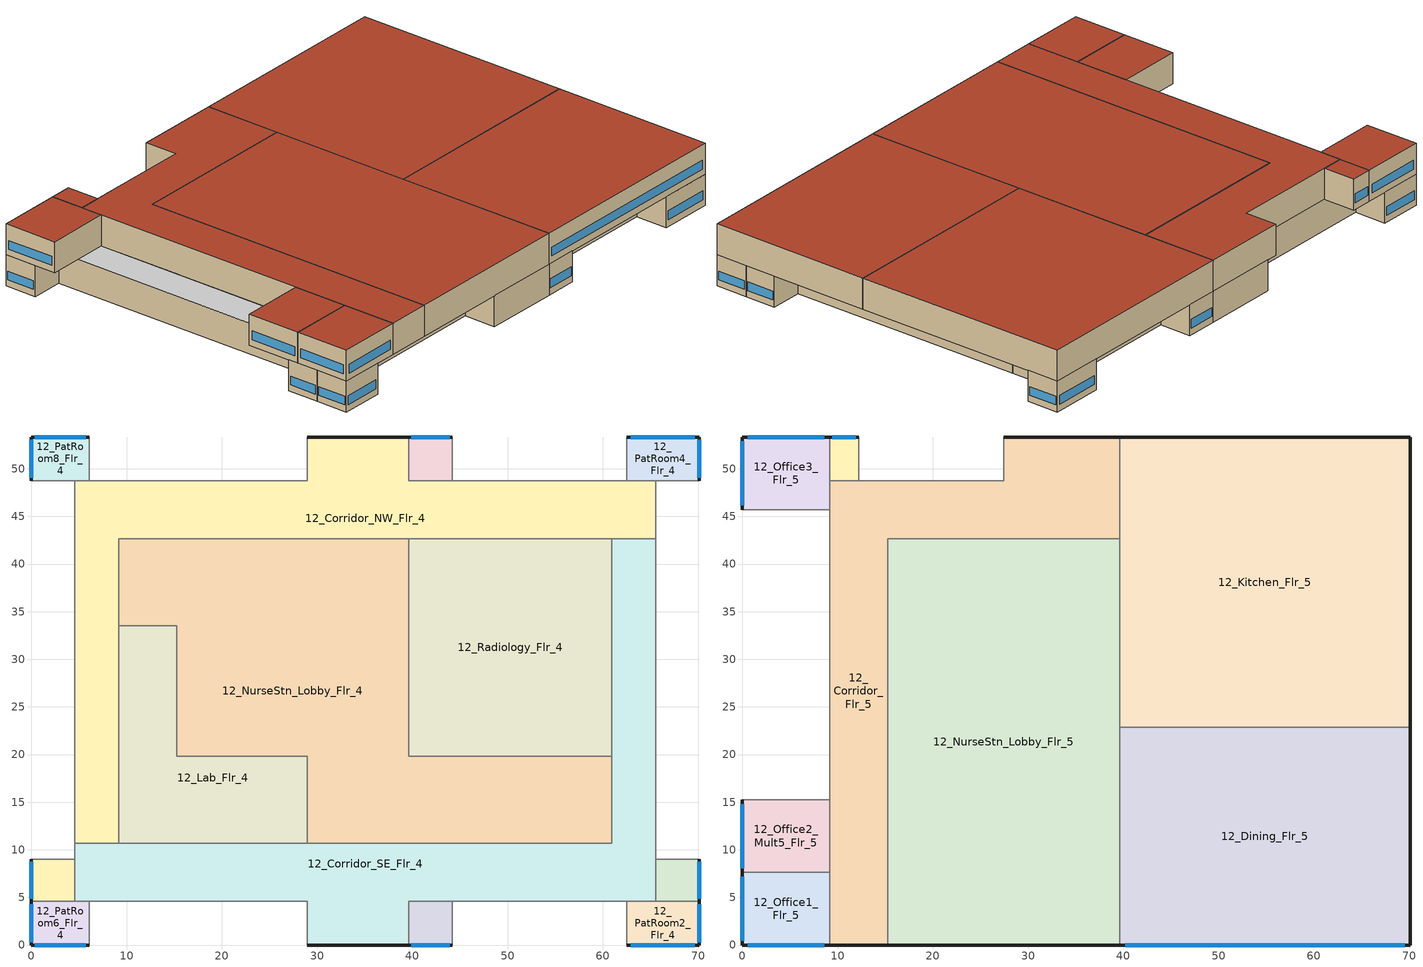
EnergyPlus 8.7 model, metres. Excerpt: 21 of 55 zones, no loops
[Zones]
12_Corridor_NW_Flr_4
 floor adiabatic (INT-FLOOR-TOPSIDE): 4.57,10.67 4.57,48.77 28.96,48.77 28.96,53.34 39.62,53.34 39.62,48.77 65.53,48.77 65.53,42.67 9.14,42.67 9.14,10.67 z12.8
 wall outside (HPWall): 39.62,53.34 28.96,53.34 z12.8:17.07
 wall to 12_NurseStn_Lobby_Flr_4 (AIR-WALL): 9.14,33.58 9.14,42.67 39.62,42.67 z12.8:17.07
 wall adiabatic (int-walls): 28.96,53.34 28.96,48.77 4.57,48.77 4.57,10.67 / 65.53,42.67 65.53,48.77 39.62,48.77 39.62,53.34 z12.8:17.07
 wall to 12_Radiology_Flr_4 (int-walls): 39.62,42.67 60.96,42.67 z12.8:17.07
 wall to 12_Lab_Flr_4 (int-walls): 9.14,10.67 9.14,33.58 z12.8:17.07
 wall to 12_Corridor_SE_Flr_4 (AIR-WALL): 60.96,42.67 65.53,42.67 / 4.57,10.67 9.14,10.67 z12.8:17.07
 ceiling adiabatic (INT-FLOOR-UNDERSIDE): 4.57,10.67 9.14,10.67 9.14,42.67 65.53,42.67 65.53,48.77 39.62,48.77 39.62,53.34 28.96,53.34 28.96,48.77 4.57,48.77 z17.07
12_Corridor_SE_Flr_4
 floor adiabatic (INT-FLOOR-TOPSIDE): 4.57,4.57 4.57,10.67 60.96,10.67 60.96,42.67 65.53,42.67 65.53,4.57 39.62,4.57 39.62,0 28.96,0 28.96,4.57 z12.8
 wall outside (HPWall): 28.96,0 39.62,0 z12.8:17.07
 wall adiabatic (int-walls): 39.62,0 39.62,4.57 65.53,4.57 65.53,42.67 / 4.57,10.67 4.57,4.57 28.96,4.57 28.96,0 z12.8:17.07
 wall to 12_NurseStn_Lobby_Flr_4 (AIR-WALL): 60.96,19.81 60.96,10.67 28.96,10.67 z12.8:17.07
 wall to 12_Radiology_Flr_4 (int-walls): 60.96,42.67 60.96,19.81 z12.8:17.07
 wall to 12_Lab_Flr_4 (int-walls): 28.96,10.67 9.14,10.67 z12.8:17.07
 ceiling adiabatic (INT-FLOOR-UNDERSIDE): 4.57,4.57 28.96,4.57 28.96,0 39.62,0 39.62,4.57 65.53,4.57 65.53,42.67 60.96,42.67 60.96,10.67 4.57,10.67 z17.07
12_Lab_Flr_4
 floor adiabatic (INT-FLOOR-TOPSIDE): 9.14,33.53 15.24,33.53 15.24,19.81 28.96,19.81 28.96,10.67 9.14,10.67 z12.8
 wall to 12_NurseStn_Lobby_Flr_4 (int-walls): 28.96,10.67 28.96,19.81 15.24,19.81 15.24,33.53 9.14,33.53 z12.8:17.07
 ceiling adiabatic (INT-FLOOR-UNDERSIDE): 9.14,33.53 9.14,10.67 28.96,10.67 28.96,19.81 15.24,19.81 15.24,33.53 z17.07
12_NurseStn_Lobby_Flr_4
 floor adiabatic (INT-FLOOR-TOPSIDE): 9.14,42.67 39.62,42.67 39.62,19.81 60.96,19.81 60.96,10.67 28.96,10.67 28.96,19.81 15.24,19.81 15.24,33.53 9.14,33.53 z12.8
 wall to 12_Radiology_Flr_4 (int-walls): 60.96,19.81 39.62,19.81 39.62,42.67 z12.8:17.07
 ceiling adiabatic (INT-FLOOR-UNDERSIDE): 9.14,42.67 9.14,33.53 15.24,33.53 15.24,19.81 28.96,19.81 28.96,10.67 60.96,10.67 60.96,19.81 39.62,19.81 39.62,42.67 z17.07
12_PatRoom1_Mult10_Flr_4
 floor adiabatic (INT-FLOOR-TOPSIDE): 44.2,4.57 44.2,0 39.62,0 39.62,4.57 z12.8
 wall outside (HPWall): 39.62,0 44.2,0 z12.8:17.07
 wall adiabatic (int-walls): 44.2,0 44.2,4.57 39.62,4.57 39.62,0 z12.8:17.07
 window (Dbl Elec Abs Bleached 6mm/13mm Air): 39.9,0 43.92,0 z13.72:14.94
 ceiling adiabatic (INT-FLOOR-UNDERSIDE): 39.62,4.57 39.62,0 44.2,0 44.2,4.57 z17.07
12_PatRoom2_Flr_4
 floor adiabatic (INT-FLOOR-TOPSIDE): 70.1,4.57 70.1,0 62.48,0 62.48,4.57 z12.8
 wall outside (HPWall): 62.48,0 70.1,0 70.1,4.57 z12.8:17.07
 wall adiabatic (int-walls): 70.1,4.57 62.48,4.57 62.48,0 z12.8:17.07
 window (Dbl Elec Abs Bleached 6mm/13mm Air): 70.1,0.27 70.1,4.3 / 62.94,0 69.65,0 z13.72:14.94
 ceiling adiabatic (INT-FLOOR-UNDERSIDE): 62.48,4.57 62.48,0 70.1,0 70.1,4.57 z17.07
12_PatRoom3_Mult10_Flr_4
 floor adiabatic (INT-FLOOR-TOPSIDE): 70.1,8.99 70.1,4.57 65.53,4.57 65.53,8.99 z12.8
 wall outside (HPWall): 70.1,4.57 70.1,8.99 z12.8:17.07
 wall adiabatic (int-walls): 70.1,8.99 65.53,8.99 65.53,4.57 70.1,4.57 z12.8:17.07
 window (Dbl Elec Abs Bleached 6mm/13mm Air): 70.1,4.84 70.1,8.73 z13.72:14.94
 ceiling adiabatic (INT-FLOOR-UNDERSIDE): 65.53,8.99 65.53,4.57 70.1,4.57 70.1,8.99 z17.07
12_PatRoom4_Flr_4
 floor adiabatic (INT-FLOOR-TOPSIDE): 70.1,53.34 70.1,48.77 62.48,48.77 62.48,53.34 z12.8
 wall outside (HPWall): 70.1,48.77 70.1,53.34 62.48,53.34 z12.8:17.07
 wall adiabatic (int-walls): 62.48,53.34 62.48,48.77 70.1,48.77 z12.8:17.07
 window (Dbl Elec Abs Bleached 6mm/13mm Air): 70.1,49.04 70.1,53.07 / 69.65,53.34 62.94,53.34 z13.72:14.94
 ceiling adiabatic (INT-FLOOR-UNDERSIDE): 62.48,53.34 62.48,48.77 70.1,48.77 70.1,53.34 z17.07
12_PatRoom5_Mult10_Flr_4
 floor adiabatic (INT-FLOOR-TOPSIDE): 44.2,53.34 44.2,48.77 39.62,48.77 39.62,53.34 z12.8
 wall outside (HPWall): 44.2,53.34 39.62,53.34 z12.8:17.07
 wall adiabatic (int-walls): 39.62,53.34 39.62,48.77 44.2,48.77 44.2,53.34 z12.8:17.07
 window (Dbl Elec Abs Bleached 6mm/13mm Air): 43.92,53.34 39.9,53.34 z13.72:14.94
 ceiling adiabatic (INT-FLOOR-UNDERSIDE): 39.62,53.34 39.62,48.77 44.2,48.77 44.2,53.34 z17.07
12_PatRoom6_Flr_4
 floor adiabatic (INT-FLOOR-TOPSIDE): 6.1,4.57 6.1,0 0,0 0,4.57 z12.8
 wall outside (HPWall): 0,4.57 0,0 6.1,0 z12.8:17.07
 wall adiabatic (int-walls): 6.1,0 6.1,4.57 0,4.57 z12.8:17.07
 window (Dbl Elec Abs Bleached 6mm/13mm Air): 0.37,0 5.73,0 / 0,4.3 0,0.27 z13.72:14.94
 ceiling adiabatic (INT-FLOOR-UNDERSIDE): 0,4.57 0,0 6.1,0 6.1,4.57 z17.07
12_PatRoom7_Mult10_Flr_4
 floor adiabatic (INT-FLOOR-TOPSIDE): 4.57,8.99 4.57,4.57 0,4.57 0,8.99 z12.8
 wall outside (HPWall): 0,8.99 0,4.57 z12.8:17.07
 wall adiabatic (int-walls): 0,4.57 4.57,4.57 4.57,8.99 0,8.99 z12.8:17.07
 window (Dbl Elec Abs Bleached 6mm/13mm Air): 0,8.73 0,4.84 z13.72:14.94
 ceiling adiabatic (INT-FLOOR-UNDERSIDE): 0,8.99 0,4.57 4.57,4.57 4.57,8.99 z17.07
12_PatRoom8_Flr_4
 floor adiabatic (INT-FLOOR-TOPSIDE): 6.1,53.34 6.1,48.77 0,48.77 0,53.34 z12.8
 wall outside (HPWall): 6.1,53.34 0,53.34 0,48.77 z12.8:17.07
 wall adiabatic (int-walls): 0,48.77 6.1,48.77 6.1,53.34 z12.8:17.07
 window (Dbl Elec Abs Bleached 6mm/13mm Air): 5.73,53.34 0.37,53.34 / 0,53.07 0,49.04 z13.72:14.94
 ceiling adiabatic (INT-FLOOR-UNDERSIDE): 0,53.34 0,48.77 6.1,48.77 6.1,53.34 z17.07
12_Radiology_Flr_4
 floor adiabatic (INT-FLOOR-TOPSIDE): 60.96,42.67 60.96,19.81 39.62,19.81 39.62,42.67 z12.8
 ceiling adiabatic (INT-FLOOR-UNDERSIDE): 39.62,42.67 39.62,19.81 60.96,19.81 60.96,42.67 z17.07
12_Corridor_Flr_5
 floor adiabatic (INT-FLOOR-TOPSIDE): 9.14,0 9.14,48.77 27.43,48.77 27.43,53.34 39.62,53.34 39.62,42.67 15.24,42.67 15.24,0 z17.07
 wall outside (HPWall): 39.62,53.34 27.43,53.34 / 9.14,0 15.24,0 z17.07:21.34
 wall to 12_NurseStn_Lobby_Flr_5 (int-walls): 15.24,0 15.24,42.67 z17.07:21.34
 wall to 12_NurseStn_Lobby_Flr_5 (AIR-WALL): 15.24,42.67 39.62,42.67 z17.07:21.34
 wall adiabatic (int-walls): 27.43,53.34 27.43,48.77 9.14,48.77 9.14,0 z17.07:21.34
 wall to 12_Kitchen_Flr_5 (int-walls): 39.62,42.67 39.62,53.34 z17.07:21.34
 roof outside (HPRoof): 9.14,0 15.24,0 15.24,42.67 39.62,42.67 39.62,53.34 27.43,53.34 27.43,48.77 9.14,48.77 z21.34
12_Dining_Flr_5
 floor adiabatic (INT-FLOOR-TOPSIDE): 39.62,0 39.62,22.86 70.1,22.86 70.1,0 z17.07
 wall outside (HPWall): 39.62,0 70.1,0 70.1,22.86 z17.07:21.34
 wall to 12_Kitchen_Flr_5 (int-walls): 70.1,22.86 39.62,22.86 z17.07:21.34
 wall to 12_NurseStn_Lobby_Flr_5 (int-walls): 39.62,22.86 39.62,0 z17.07:21.34
 window (Dbl Elec Abs Bleached 6mm/13mm Air): 40.2,0 69.53,0 z17.98:19.2
 roof outside (HPRoof): 39.62,0 70.1,0 70.1,22.86 39.62,22.86 z21.34
12_Kitchen_Flr_5
 floor adiabatic (INT-FLOOR-TOPSIDE): 70.1,53.34 70.1,22.86 39.62,22.86 39.62,53.34 z17.07
 wall outside (HPWall): 70.1,22.86 70.1,53.34 39.62,53.34 z17.07:21.34
 wall to 12_NurseStn_Lobby_Flr_5 (int-walls): 39.62,42.67 39.62,22.86 z17.07:21.34
 roof outside (HPRoof): 39.62,53.34 39.62,22.86 70.1,22.86 70.1,53.34 z21.34
12_NurseStn_Lobby_Flr_5
 floor adiabatic (INT-FLOOR-TOPSIDE): 15.24,0 15.24,42.67 39.62,42.67 39.62,0 z17.07
 wall outside (HPWall): 15.24,0 39.62,0 z17.07:21.34
 roof outside (HPRoof): 15.24,0 39.62,0 39.62,42.67 15.24,42.67 z21.34
12_Office1_Flr_5
 floor adiabatic (INT-FLOOR-TOPSIDE): 9.14,7.62 9.14,0 0,0 0,7.62 z17.07
 wall outside (HPWall): 0,7.62 0,0 9.14,0 z17.07:21.34
 wall adiabatic (int-walls): 9.14,0 9.14,7.62 0,7.62 z17.07:21.34
 window (Dbl Elec Abs Bleached 6mm/13mm Air): 0.55,0 8.6,0 / 0,7.16 0,0.46 z17.98:19.2
 roof outside (HPRoof): 0,7.62 0,0 9.14,0 9.14,7.62 z21.34
12_Office2_Mult5_Flr_5
 floor adiabatic (INT-FLOOR-TOPSIDE): 9.14,15.24 9.14,7.62 0,7.62 0,15.24 z17.07
 wall outside (HPWall): 0,15.24 0,7.62 z17.07:21.34
 wall adiabatic (int-walls): 0,7.62 9.14,7.62 9.14,15.24 0,15.24 z17.07:21.34
 window (Dbl Elec Abs Bleached 6mm/13mm Air): 0,14.78 0,8.08 z17.98:19.2
 roof outside (HPRoof): 0,15.24 0,7.62 9.14,7.62 9.14,15.24 z21.34
12_Office3_Flr_5
 floor adiabatic (INT-FLOOR-TOPSIDE): 9.14,53.34 9.14,45.72 0,45.72 0,53.34 z17.07
 wall outside (HPWall): 9.14,53.34 0,53.34 0,45.72 z17.07:21.34
 wall adiabatic (int-walls): 0,45.72 9.14,45.72 9.14,53.34 z17.07:21.34
 window (Dbl Elec Abs Bleached 6mm/13mm Air): 8.6,53.34 0.55,53.34 / 0,52.88 0,46.18 z17.98:19.2
 roof outside (HPRoof): 0,53.34 0,45.72 9.14,45.72 9.14,53.34 z21.34
12_Office4_Mult6_Flr_5
 floor adiabatic (INT-FLOOR-TOPSIDE): 12.19,53.34 12.19,48.77 9.14,48.77 9.14,53.34 z17.07
 wall outside (HPWall): 12.19,53.34 9.14,53.34 z17.07:21.34
 wall adiabatic (int-walls): 9.14,53.34 9.14,48.77 12.19,48.77 12.19,53.34 z17.07:21.34
 window (Dbl Elec Abs Bleached 6mm/13mm Air): 11.88,53.34 9.45,53.34 z17.98:19.2
 roof outside (HPRoof): 9.14,53.34 9.14,48.77 12.19,48.77 12.19,53.34 z21.34
[SizingPeriod:WeatherFileDays] Day of Week for Start Day=Monday; Use Weather File Daylight Saving Period=Yes; Use Weather File Rain and Snow Indicators=Yes
Name | Begin Month | Begin Day of Month | End Month | End Day of Month
HDD | 11 | 20 | 11 | 20
CDD | 7 | 21 | 7 | 21
HDD3 | 12 | 20 | 12 | 20
CDD2 | 5 | 23 | 5 | 23
CDD3 | 5 | 30 | 5 | 30
[Site:GroundTemperature:BuildingSurface]
4.4, 3.3, 2.3, 1.8, 2, 4, 6.8, 9.3, 10.1, 9.6, 7.8, 6
[Building]
Ref Bldg Hospital New2004_v1.3_5.0: North Axis {deg}=0; Terrain=City; Loads Convergence Tolerance Value=0.05; Temperature Convergence Tolerance Value {deltaC}=0.2; Solar Distribution=FullInteriorAndExterior; Maximum Number of Warmup Days=25; Minimum Number of Warmup Days=6
[Site:Location]
USA IL-CHICAGO-OHARE: Latitude {deg}=41.77; Longitude {deg}=-87.75; Time Zone {hr}=-6; Elevation {m}=190
[Site:WaterMainsTemperature]
Calculation Method=CORRELATION; Annual Average Outdoor Air Temperature {C}=9.69; Maximum Difference In Monthly Average Outdoor Air Temperatures {deltaC}=28.1
[Material] Thermal Absorptance=0.9
Name | Roughness | Thickness {m} | Conductivity {W/m-K} | Density {kg/m3} | Specific Heat {J/kg-K} | Solar Absorptance | Visible Absorptance
Wall Insulation HP | MediumRough | 0.32972 | 0.049 | 265 | 836.8 | 0.7 | 0.7
Roof Insulation HP | MediumRough | 0.68799 | 0.049 | 265 | 836.8 | 0.7 | 0.7
Std Wood 6inch | MediumSmooth | 0.15 | 0.12 | 540 | 1210 | 0.7 | 0.7
1/2IN Gypsum | Smooth | 0.0127 | 0.16 | 784.9 | 830 | 0.92 | 0.92
1IN Stucco | Smooth | 0.0253 | 0.6918 | 1858 | 837 | 0.92 | 0.92
8IN CONCRETE HW | Rough | 0.2032 | 1.311 | 2240 | 836.8 | 0.7 | 0.7
Roof Membrane | VeryRough | 0.0095 | 0.16 | 1121.29 | 1460 | 0.7 | 0.7
Metal Decking | MediumSmooth | 0.0015 | 45.006 | 7680 | 418.4 | 0.7 | 0.3
MAT-CC05 4 HW CONCRETE | Rough | 0.1016 | 1.311 | 2240 | 836.8 | 0.7 | 0.7
[WindowMaterial:Glazing] Optical Data Type=SpectralAverage; Thickness {m}=0.012; Infrared Transmittance at Normal Incidence=0; Front Side Infrared Hemispherical Emissivity=0.84; Conductivity {W/m-K}=0.9
Name | Solar Transmittance at Normal Incidence | Front Side Solar Reflectance at Normal Incidence | Back Side Solar Reflectance at Normal Incidence | Visible Transmittance at Normal Incidence | Front Side Visible Reflectance at Normal Incidence | Back Side Visible Reflectance at Normal Incidence | Back Side Infrared Hemispherical Emissivity
ECABS-2 BLEACHED 6MM | 0.814 | 0.086 | 0.086 | 0.847 | 0.099 | 0.099 | 0.1
ECABS-2 COLORED 6MM | 0.111 | 0.179 | 0.179 | 0.128 | 0.081 | 0.081 | 0.1
CLEAR 12MM | 0.653 | 0.064 | 0.064 | 0.841 | 0.077 | 0.077 | 0.84
[WindowMaterial:Gas]
ARGON 13MM: Gas Type=Argon; Thickness {m}=0.0127
[Construction]
HPWall: 1IN Stucco, 8IN CONCRETE HW, Wall Insulation HP, 1/2IN Gypsum
HPRoof: Roof Membrane, Roof Insulation HP, Metal Decking
Dbl Elec Abs Bleached 6mm/13mm Air: ECABS-2 BLEACHED 6MM, ARGON 13MM, CLEAR 12MM, ARGON 13MM, CLEAR 12MM
Dbl Elec Abs Colored 6mm/13mm Air: ECABS-2 COLORED 6MM, ARGON 13MM, CLEAR 12MM, ARGON 13MM, CLEAR 12MM
int-walls: 1/2IN Gypsum, 1/2IN Gypsum
INT-FLOOR-TOPSIDE: MAT-CC05 4 HW CONCRETE, CP02 CARPET PAD
INT-FLOOR-UNDERSIDE: CP02 CARPET PAD, MAT-CC05 4 HW CONCRETE
AIR-WALL: MAT-AIR-WALL
InteriorFurnishings: Std Wood 6inch
[WindowProperty:ShadingControl]
12_ECW: Shading Type=SwitchableGlazing; Construction with Shading=Dbl Elec Abs Colored 6mm/13mm Air; Shading Control Type=OnIfHighZoneAirTemperature; Shading Control Is Scheduled=No; Glare Control Is Active=No
[Material:NoMass] Thermal Absorptance=0.9; Solar Absorptance=0.7
Name | Roughness | Thermal Resistance {m2-K/W} | Visible Absorptance
CP02 CARPET PAD | VeryRough | 0.2165 | 0.8
MAT-AIR-WALL | Rough | 0.207949
[Zone]
12_Corridor_Flr_5; 12_Corridor_NW_Flr_4; 12_Corridor_SE_Flr_4; 12_Dining_Flr_5; 12_Kitchen_Flr_5; 12_Lab_Flr_4; 12_NurseStn_Lobby_Flr_4; 12_NurseStn_Lobby_Flr_5; 12_Office1_Flr_5; 12_Office3_Flr_5; 12_PatRoom2_Flr_4; 12_PatRoom4_Flr_4; 12_PatRoom6_Flr_4; 12_PatRoom8_Flr_4; 12_Radiology_Flr_4: 0, 0, 0, 1, 1, autocalculate, Yes
12_Office2_Mult5_Flr_5: 0, 0, 0, 1, 5, autocalculate, Yes
12_Office4_Mult6_Flr_5: 0, 0, 0, 1, 6, autocalculate, Yes
12_PatRoom1_Mult10_Flr_4; 12_PatRoom3_Mult10_Flr_4; 12_PatRoom5_Mult10_Flr_4; 12_PatRoom7_Mult10_Flr_4: 0, 0, 0, 1, 10, autocalculate, Yes
[People] Number of People Calculation Method=Area/Person; Fraction Radiant=0.3; Sensible Heat Fraction=AUTOCALCULATE; Activity Level Schedule=12_ACTIVITY_SCH; Enable ASHRAE 55 Comfort Warnings=No; Mean Radiant Temperature Calculation Type=ZoneAveraged; Work Efficiency Schedule=12_WORK_EFF_SCH; Clothing Insulation Calculation Method=ClothingInsulationSchedule; Clothing Insulation Schedule=12_CLOTHING_SCH; Air Velocity Schedule=12_AIR_VELO_SCH; Thermal Comfort Model 1 Type=FANGER
Name | Zone or ZoneList | Number of People Schedule | Zone Floor Area per Person {m2/person}
12_Corridor_Flr_5 People | 12_Corridor_Flr_5 | 12_ADMIN_OCC_SCH | 92.5926
12_Corridor_NW_Flr_4 People | 12_Corridor_NW_Flr_4 | 12_ADMIN_OCC_SCH | 92.5926
12_Corridor_SE_Flr_4 People | 12_Corridor_SE_Flr_4 | 12_ADMIN_OCC_SCH | 92.5926
12_Dining_Flr_5 People | 12_Dining_Flr_5 | 12_ADMIN_OCC_SCH | 9.2937
12_Kitchen_Flr_5 People | 12_Kitchen_Flr_5 | 12_ADMIN_OCC_SCH | 18.5874
12_Lab_Flr_4 People | 12_Lab_Flr_4 | 12_ADMIN_OCC_SCH | 18.5874
12_NurseStn_Lobby_Flr_4 People | 12_NurseStn_Lobby_Flr_4 | 12_ADMIN_OCC_SCH | 69.9301
12_NurseStn_Lobby_Flr_5 People | 12_NurseStn_Lobby_Flr_5 | 12_ADMIN_OCC_SCH | 69.9301
12_Office1_Flr_5 People | 12_Office1_Flr_5 | 12_ADMIN_OCC_SCH | 13.2802
12_Office2_Mult5_Flr_5 People | 12_Office2_Mult5_Flr_5 | 12_ADMIN_OCC_SCH | 13.2802
12_Office3_Flr_5 People | 12_Office3_Flr_5 | 12_ADMIN_OCC_SCH | 13.2802
12_Office4_Mult6_Flr_5 People | 12_Office4_Mult6_Flr_5 | 12_ADMIN_OCC_SCH | 13.2802
12_PatRoom1_Mult10_Flr_4 People | 12_PatRoom1_Mult10_Flr_4 | 12_CRITICAL_OCC_SCH | 18.5874
12_PatRoom2_Flr_4 People | 12_PatRoom2_Flr_4 | 12_CRITICAL_OCC_SCH | 18.5874
12_PatRoom3_Mult10_Flr_4 People | 12_PatRoom3_Mult10_Flr_4 | 12_CRITICAL_OCC_SCH | 18.5874
12_PatRoom4_Flr_4 People | 12_PatRoom4_Flr_4 | 12_CRITICAL_OCC_SCH | 18.5874
12_PatRoom5_Mult10_Flr_4 People | 12_PatRoom5_Mult10_Flr_4 | 12_CRITICAL_OCC_SCH | 18.5874
12_PatRoom6_Flr_4 People | 12_PatRoom6_Flr_4 | 12_CRITICAL_OCC_SCH | 18.5874
12_PatRoom7_Mult10_Flr_4 People | 12_PatRoom7_Mult10_Flr_4 | 12_CRITICAL_OCC_SCH | 18.5874
12_PatRoom8_Flr_4 People | 12_PatRoom8_Flr_4 | 12_CRITICAL_OCC_SCH | 18.5874
12_Radiology_Flr_4 People | 12_Radiology_Flr_4 | 12_ADMIN_OCC_SCH | 18.5874
[Lights] Design Level Calculation Method=Watts/Area; Return Air Fraction=0; Fraction Radiant=0.2; Fraction Visible=0.6; Fraction Replaceable=1; Return Air Fraction Calculated from Plenum Temperature=No
Name | Zone or ZoneList | Schedule | Watts per Zone Floor Area {W/m2}
12_Corridor_Flr_5_Lights | 12_Corridor_Flr_5 | 12_ADMIN_LIGHT_SCH | 6.46
12_Corridor_NW_Flr_4_Lights | 12_Corridor_NW_Flr_4 | 12_ADMIN_LIGHT_SCH | 6.46
12_Corridor_SE_Flr_4_Lights | 12_Corridor_SE_Flr_4 | 12_ADMIN_LIGHT_SCH | 6.46
12_Dining_Flr_5_Lights | 12_Dining_Flr_5 | 12_ADMIN_LIGHT_SCH | 5.81
12_Kitchen_Flr_5_Lights | 12_Kitchen_Flr_5 | 12_ADMIN_LIGHT_SCH | 7.75
12_Lab_Flr_4_Lights | 12_Lab_Flr_4 | 12_ADMIN_LIGHT_SCH | 9.04
12_NurseStn_Lobby_Flr_4_Lights | 12_NurseStn_Lobby_Flr_4 | 12_ADMIN_LIGHT_SCH | 7.62
12_NurseStn_Lobby_Flr_5_Lights | 12_NurseStn_Lobby_Flr_5 | 12_ADMIN_LIGHT_SCH | 7.62
12_Office1_Flr_5_Lights | 12_Office1_Flr_5 | 12_ADMIN_LIGHT_SCH | 7.1
12_Office2_Mult5_Flr_5_Lights | 12_Office2_Mult5_Flr_5 | 12_ADMIN_LIGHT_SCH | 7.1
12_Office3_Flr_5_Lights | 12_Office3_Flr_5 | 12_ADMIN_LIGHT_SCH | 7.1
12_Office4_Mult6_Flr_5_Lights | 12_Office4_Mult6_Flr_5 | 12_ADMIN_LIGHT_SCH | 7.1
12_PatRoom1_Mult10_Flr_4_Lights | 12_PatRoom1_Mult10_Flr_4 | 12_CRITICAL_LIGHT_SCH | 4.52
12_PatRoom2_Flr_4_Lights | 12_PatRoom2_Flr_4 | 12_CRITICAL_LIGHT_SCH | 4.52
12_PatRoom3_Mult10_Flr_4_Lights | 12_PatRoom3_Mult10_Flr_4 | 12_CRITICAL_LIGHT_SCH | 4.52
12_PatRoom4_Flr_4_Lights | 12_PatRoom4_Flr_4 | 12_CRITICAL_LIGHT_SCH | 4.52
12_PatRoom5_Mult10_Flr_4_Lights | 12_PatRoom5_Mult10_Flr_4 | 12_CRITICAL_LIGHT_SCH | 4.52
12_PatRoom6_Flr_4_Lights | 12_PatRoom6_Flr_4 | 12_CRITICAL_LIGHT_SCH | 4.52
12_PatRoom7_Mult10_Flr_4_Lights | 12_PatRoom7_Mult10_Flr_4 | 12_CRITICAL_LIGHT_SCH | 4.52
12_PatRoom8_Flr_4_Lights | 12_PatRoom8_Flr_4 | 12_CRITICAL_LIGHT_SCH | 4.52
12_Radiology_Flr_4_Lights | 12_Radiology_Flr_4 | 12_ADMIN_LIGHT_SCH | 2.58
[ElectricEquipment]
Name | Zone or ZoneList | Schedule | Design Level Calculation Method | Watts per Zone Floor Area {W/m2} | Fraction Latent | Fraction Radiant | Fraction Lost | Design Level {W}
12_Dining_Flr_5_MiscPlug_Equip | 12_Dining_Flr_5 | 12_ADMIN_EQUIP_SCH | Watts/Area | 10.76 | 0 | 0.5 | 0
12_Kitchen_Flr_5_ExhFan_Equip | 12_Kitchen_Flr_5 | 12_Kitchen_Exhaust_SCH | EquipmentLevel |  | 0 | 0 | 1 | 925
12_Kitchen_Flr_5_MiscElec_Equip | 12_Kitchen_Flr_5 | 12_Kitchen_Elec_Equip_SCH | Watts/Area | 80.7 | 0.2 | 0.5 | 0.1
12_Lab_Flr_4_MiscPlug_Equip | 12_Lab_Flr_4 | 12_ADMIN_EQUIP_SCH | Watts/Area | 43.04 | 0 | 0.5 | 0
12_NurseStn_Lobby_Flr_4_MiscPlug_Equip | 12_NurseStn_Lobby_Flr_4 | 12_ADMIN_EQUIP_SCH | Watts/Area | 11.19 | 0 | 0.5 | 0
12_NurseStn_Lobby_Flr_5_MiscPlug_Equip | 12_NurseStn_Lobby_Flr_5 | 12_ADMIN_EQUIP_SCH | Watts/Area | 11.19 | 0 | 0.5 | 0
12_Office1_Flr_5_MiscPlug_Equip | 12_Office1_Flr_5 | 12_ADMIN_EQUIP_SCH | Watts/Area | 10.76 | 0 | 0.5 | 0
12_Office2_Mult5_Flr_5_MiscPlug_Equip | 12_Office2_Mult5_Flr_5 | 12_ADMIN_EQUIP_SCH | Watts/Area | 10.76 | 0 | 0.5 | 0
12_Office3_Flr_5_MiscPlug_Equip | 12_Office3_Flr_5 | 12_ADMIN_EQUIP_SCH | Watts/Area | 10.76 | 0 | 0.5 | 0
12_Office4_Mult6_Flr_5_MiscPlug_Equip | 12_Office4_Mult6_Flr_5 | 12_ADMIN_EQUIP_SCH | Watts/Area | 10.76 | 0 | 0.5 | 0
12_PatRoom1_Mult10_Flr_4_MiscPlug_Equip | 12_PatRoom1_Mult10_Flr_4 | 12_CRITICAL_EQUIP_SCH | Watts/Area | 21.52 | 0 | 0.5 | 0
12_PatRoom2_Flr_4_MiscPlug_Equip | 12_PatRoom2_Flr_4 | 12_CRITICAL_EQUIP_SCH | Watts/Area | 21.52 | 0 | 0.5 | 0
12_PatRoom3_Mult10_Flr_4_MiscPlug_Equip | 12_PatRoom3_Mult10_Flr_4 | 12_CRITICAL_EQUIP_SCH | Watts/Area | 21.52 | 0 | 0.5 | 0
12_PatRoom4_Flr_4_MiscPlug_Equip | 12_PatRoom4_Flr_4 | 12_CRITICAL_EQUIP_SCH | Watts/Area | 21.52 | 0 | 0.5 | 0
12_PatRoom5_Mult10_Flr_4_MiscPlug_Equip | 12_PatRoom5_Mult10_Flr_4 | 12_CRITICAL_EQUIP_SCH | Watts/Area | 21.52 | 0 | 0.5 | 0
12_PatRoom6_Flr_4_MiscPlug_Equip | 12_PatRoom6_Flr_4 | 12_CRITICAL_EQUIP_SCH | Watts/Area | 21.52 | 0 | 0.5 | 0
12_PatRoom7_Mult10_Flr_4_MiscPlug_Equip | 12_PatRoom7_Mult10_Flr_4 | 12_CRITICAL_EQUIP_SCH | Watts/Area | 21.52 | 0 | 0.5 | 0
12_PatRoom8_Flr_4_MiscPlug_Equip | 12_PatRoom8_Flr_4 | 12_CRITICAL_EQUIP_SCH | Watts/Area | 21.52 | 0 | 0.5 | 0
12_Radiology_Flr_4_MiscPlug_Equip | 12_Radiology_Flr_4 | 12_ADMIN_EQUIP_SCH | Watts/Area | 53.08 | 0 | 0.5 | 0
[GasEquipment]
12_Kitchen_Flr_5_MiscGas_Equip: Zone or ZoneList=12_Kitchen_Flr_5; Schedule=12_Kitchen_Gas_Equip_SCH; Design Level Calculation Method=Watts/Area; Power per Zone Floor Area {W/m2}=304.87; Fraction Latent=0.1; Fraction Radiant=0.2; Fraction Lost=0.7
[Exterior:Lights]
12_Exterior Facade Lighting: Schedule=ALWAYS_ON; Design Level {W}=15409; Control Option=AstronomicalClock
[Exterior:FuelEquipment]
12_Elevators: Fuel Use Type=Electricity; Schedule=12_BLDG_ELEVATORS; Design Level {W}=162963
[ZoneInfiltration:DesignFlowRate] Schedule=12_INFIL_QUARTER_ON_SCH; Design Flow Rate Calculation Method=Flow/ExteriorWallArea; Flow per Exterior Surface Area {m3/s-m2}=0.000302; Constant Term Coefficient=1; Temperature Term Coefficient=0; Velocity Term Coefficient=0; Velocity Squared Term Coefficient=0
Name | Zone or ZoneList
12_Corridor_Flr_5_Infiltration | 12_Corridor_Flr_5
12_Corridor_NW_Flr_4_Infiltration | 12_Corridor_NW_Flr_4
12_Corridor_SE_Flr_4_Infiltration | 12_Corridor_SE_Flr_4
12_Dining_Flr_5_Infiltration | 12_Dining_Flr_5
12_Kitchen_Flr_5_Infiltration | 12_Kitchen_Flr_5
12_NurseStn_Lobby_Flr_5_Infiltration | 12_NurseStn_Lobby_Flr_5
12_Office1_Flr_5_Infiltration | 12_Office1_Flr_5
12_Office2_Mult5_Flr_5_Infiltration | 12_Office2_Mult5_Flr_5
12_Office3_Flr_5_Infiltration | 12_Office3_Flr_5
12_Office4_Mult6_Flr_5_Infiltration | 12_Office4_Mult6_Flr_5
12_PatRoom1_Mult10_Flr_4_Infiltration | 12_PatRoom1_Mult10_Flr_4
12_PatRoom2_Flr_4_Infiltration | 12_PatRoom2_Flr_4
12_PatRoom3_Mult10_Flr_4_Infiltration | 12_PatRoom3_Mult10_Flr_4
12_PatRoom4_Flr_4_Infiltration | 12_PatRoom4_Flr_4
12_PatRoom5_Mult10_Flr_4_Infiltration | 12_PatRoom5_Mult10_Flr_4
12_PatRoom6_Flr_4_Infiltration | 12_PatRoom6_Flr_4
12_PatRoom7_Mult10_Flr_4_Infiltration | 12_PatRoom7_Mult10_Flr_4
12_PatRoom8_Flr_4_Infiltration | 12_PatRoom8_Flr_4
[ZoneVentilation:WindandStackOpenArea] Opening Area Fraction Schedule=12_VentingSched; Opening Effectiveness=0.5; Discharge Coefficient for Opening=autocalculate; Minimum Indoor Temperature {C}=23; Maximum Indoor Temperature {C}=24; Delta Temperature {deltaC}=0.5; Minimum Outdoor Temperature {C}=-32; Maximum Outdoor Temperature {C}=33; Maximum Wind Speed {m/s}=40
Name | Zone | Opening Area {m2} | Effective Angle {deg}
12_DINING_FLR_5_WALL_SOUTH_WINDOW_NV | 12_DINING_FLR_5 | 35.76 | 180
12_OFFICE1_FLR_5_WALL_SOUTH_WINDOW_NV | 12_OFFICE1_FLR_5 | 9.81 | 180
12_OFFICE1_FLR_5_WALL_WEST_WINDOW_NV | 12_OFFICE1_FLR_5 | 8.17 | 270
12_OFFICE2_MULT5_FLR_5_WALL_WEST_WINDOW_NV | 12_OFFICE2_MULT5_FLR_5 | 8.17 | 270
12_OFFICE3_FLR_5_WALL_NORTH_WINDOW_NV | 12_OFFICE3_FLR_5 | 9.81 | 0
12_OFFICE3_FLR_5_WALL_WEST_WINDOW_NV | 12_OFFICE3_FLR_5 | 8.17 | 270
12_OFFICE4_MULT6_FLR_5_WALL_NORTH_WINDOW_NV | 12_OFFICE4_MULT6_FLR_5 | 2.96 | 0
12_PATROOM1_MULT10_FLR_4_WALL_SOUTH_WINDOW_NV | 12_PATROOM1_MULT10_FLR_4 | 4.91 | 180
12_PATROOM2_FLR_4_WALL_EAST_WINDOW_NV | 12_PATROOM2_FLR_4 | 4.91 | 90
12_PATROOM2_FLR_4_WALL_SOUTH_WINDOW_NV | 12_PATROOM2_FLR_4 | 8.17 | 180
12_PATROOM3_MULT10_FLR_4_WALL_EAST_WINDOW_NV | 12_PATROOM3_MULT10_FLR_4 | 4.74 | 90
12_PATROOM4_FLR_4_WALL_EAST_WINDOW_NV | 12_PATROOM4_FLR_4 | 4.91 | 90
12_PATROOM4_FLR_4_WALL_NORTH_WINDOW_NV | 12_PATROOM4_FLR_4 | 8.17 | 0
12_PATROOM5_MULT10_FLR_4_WALL_NORTH_WINDOW_NV | 12_PATROOM5_MULT10_FLR_4 | 4.91 | 0
12_PATROOM6_FLR_4_WALL_SOUTH_WINDOW_NV | 12_PATROOM6_FLR_4 | 6.54 | 180
12_PATROOM6_FLR_4_WALL_WEST_WINDOW_NV | 12_PATROOM6_FLR_4 | 4.91 | 270
12_PATROOM7_MULT10_FLR_4_WALL_WEST_WINDOW_NV | 12_PATROOM7_MULT10_FLR_4 | 4.74 | 270
12_PATROOM8_FLR_4_WALL_NORTH_WINDOW_NV | 12_PATROOM8_FLR_4 | 6.54 | 0
12_PATROOM8_FLR_4_WALL_WEST_WINDOW_NV | 12_PATROOM8_FLR_4 | 4.91 | 270
[InternalMass] Construction=InteriorFurnishings
Name | Zone | Surface Area {m2}
12_Corridor_Flr_5 Internal Mass | 12_Corridor_Flr_5 | 1003.35
12_Corridor_NW_Flr_4 Internal Mass | 12_Corridor_NW_Flr_4 | 1133.42
12_Corridor_SE_Flr_4 Internal Mass | 12_Corridor_SE_Flr_4 | 1133.42
12_Dining_Flr_5 Internal Mass | 12_Dining_Flr_5 | 1393.55
12_Kitchen_Flr_5 Internal Mass | 12_Kitchen_Flr_5 | 1858.06
12_Lab_Flr_4 Internal Mass | 12_Lab_Flr_4 | 529.5473
12_NurseStn_Lobby_Flr_4 Internal Mass | 12_NurseStn_Lobby_Flr_4 | 1811.61
12_NurseStn_Lobby_Flr_5 Internal Mass | 12_NurseStn_Lobby_Flr_5 | 2081.03
12_Office1_Flr_5 Internal Mass | 12_Office1_Flr_5 | 139.3911
12_Office2_Mult5_Flr_5 Internal Mass | 12_Office2_Mult5_Flr_5 | 139.3546
12_Office3_Flr_5 Internal Mass | 12_Office3_Flr_5 | 139.3546
12_Office4_Mult6_Flr_5 Internal Mass | 12_Office4_Mult6_Flr_5 | 27.8709
12_PatRoom1_Mult10_Flr_4 Internal Mass | 12_PatRoom1_Mult10_Flr_4 | 41.8064
12_PatRoom2_Flr_4 Internal Mass | 12_PatRoom2_Flr_4 | 69.6773
12_PatRoom3_Mult10_Flr_4 Internal Mass | 12_PatRoom3_Mult10_Flr_4 | 40.4165
12_PatRoom4_Flr_4 Internal Mass | 12_PatRoom4_Flr_4 | 69.6773
12_PatRoom5_Mult10_Flr_4 Internal Mass | 12_PatRoom5_Mult10_Flr_4 | 41.8064
12_PatRoom6_Flr_4 Internal Mass | 12_PatRoom6_Flr_4 | 55.7418
12_PatRoom7_Mult10_Flr_4 Internal Mass | 12_PatRoom7_Mult10_Flr_4 | 40.4165
12_PatRoom8_Flr_4 Internal Mass | 12_PatRoom8_Flr_4 | 55.7418
12_Radiology_Flr_4 Internal Mass | 12_Radiology_Flr_4 | 975.4819
[ZoneMixing]
12_Kitchen_Flr_5 Exhaust Fanmixing_0: Zone=12_Kitchen_Flr_5; Schedule=12_HVACOperationSchd; Design Flow Rate Calculation Method=Flow/Zone; Design Flow Rate {m3/s}=0.74997; Source Zone=12_Dining_Flr_5; Delta Temperature {deltaC}=0
[AvailabilityManager:NightCycle] Applicability Schedule=ALWAYS_ON; Fan Schedule=12_HVACOperationSchd; Control Type=CycleOnAny; Thermostat Tolerance {deltaC}=1; Cycling Run Time {s}=1800
12_CAV_1 Availability Manager; 12_CAV_2 Availability Manager; 12_VAV_1 Availability Manager; 12_VAV_2 Availability Manager
[UtilityCost:Tariff]
Name | Output Meter | Conversion Factor Choice | Demand Window Length | Monthly Charge or Variable | Group
PSI_LLF_LowLoadFactorService | Electricity:Facility | kWh | HalfHour | 15 | Comm Elect
PSI_CS_CommercialElectricService | Electricity:Facility | kWh |  | 9.4 | Comm Elect
IN_EIAMonthlyRateGas | Gas:Facility | MCF |  | 0 | Comm Gas
[UtilityCost:Charge:Block] Source Variable=totalEnergy; Season=Annual; Category Variable=EnergyCharges
Name | Tariff | Block Size 1 Value or Variable | Block 1 Cost per Unit Value or Variable | Block Size 2 Value or Variable | Block 2 Cost per Unit Value or Variable | Block Size 3 Value or Variable | Block 3 Cost per Unit Value or Variable | Block Size 4 Value or Variable | Block 4 Cost per Unit Value or Variable | Block Size Multiplier Value or Variable
AnnualEnergyCharge | PSI_LLF_LowLoadFactorService | 300 | 0.108222 | 700 | 0.087021 | 1500 | 0.07842 | remaining | 0.05832
AnnualDemandBaseCharge | PSI_LLF_LowLoadFactorService | 190 | 0 | 110 | 0.051773 | remaining | 0.046965 |  |  | TotalDemand
AnnualEnergyCharge | PSI_CS_CommercialElectricService | 300 | 0.082409 | 700 | 0.072873 | 1500 | 0.061696 | remaining | 0.041179
[UtilityCost:Charge:Simple] Season=Annual
Name | Tariff | Source Variable | Category Variable | Cost per Unit Value or Variable
FuelCostAdjustEnergyCharge | PSI_LLF_LowLoadFactorService | totalEnergy | EnergyCharges | 0.002028
QualPollutionControlAdjustEnergyCharge | PSI_LLF_LowLoadFactorService | totalEnergy | EnergyCharges | 0.000536
SoxNoxRiderAdjustEnergyCharge | PSI_LLF_LowLoadFactorService | totalEnergy | EnergyCharges | 0.001127
DSMRiderAdjustEnergyCharge | PSI_LLF_LowLoadFactorService | totalEnergy | EnergyCharges | -0.00037
PurchPowerTrackerAdjustEnergyCharge | PSI_LLF_LowLoadFactorService | totalEnergy | EnergyCharges | -3.1e-05
MidwestISOAdjustEnergyCharge | PSI_LLF_LowLoadFactorService | totalEnergy | EnergyCharges | -0.000216
CleanCoalRiderEnergyCharge | PSI_LLF_LowLoadFactorService | totalEnergy | EnergyCharges | 0.000833
TaxofeightPercent | PSI_LLF_LowLoadFactorService | SubTotal | Taxes | 0.08
FuelCostAdjustEnergyCharge | PSI_CS_CommercialElectricService | totalEnergy | EnergyCharges | 0.002028
QualPollutionControlAdjustEnergyCharge | PSI_CS_CommercialElectricService | totalEnergy | EnergyCharges | 0.000536
SoxNoxRiderAdjustEnergyCharge | PSI_CS_CommercialElectricService | totalEnergy | EnergyCharges | 0.001127
DSMRiderAdjustEnergyCharge | PSI_CS_CommercialElectricService | totalEnergy | EnergyCharges | 0.000021
PurchPowerTrackerAdjustEnergyCharge | PSI_CS_CommercialElectricService | totalEnergy | EnergyCharges | 0.000034
MidwestISOAdjustEnergyCharge | PSI_CS_CommercialElectricService | totalEnergy | EnergyCharges | -0.000203
CleanCoalRiderEnergyCharge | PSI_CS_CommercialElectricService | totalEnergy | EnergyCharges | 0.000807
TaxofeightPercent | PSI_CS_CommercialElectricService | SubTotal | Taxes | 0.08
MonthlyRateGasCharge | IN_EIAMonthlyRateGas | totalEnergy | EnergyCharges | IN_MonthlyGasRates
TaxofEightPercent | IN_EIAMonthlyRateGas | SubTotal | Taxes | 0.08
[UtilityCost:Qualify] Variable=TotalDemand; Threshold Value or Variable=75; Season=Annual; Threshold Test=Count
Name | Tariff | Qualify Type | Number of Months
MinDemand75kw | PSI_LLF_LowLoadFactorService | Minimum | 12
MaxDemand75kw | PSI_CS_CommercialElectricService | Maximum | 1
[UtilityCost:Variable]
IN_MonthlyGasRates: Tariff=IN_EIAMonthlyRateGas; Variable Type=Currency; January Value=8.22; February Value=7.51; March Value=8.97; April Value=9.01; May Value=9.16; June Value=10.44; July Value=10.32; August Value=10.13; September Value=9.2; October Value=8.18; November Value=7.83; December Value=7.63
[Schedule:Compact]
12_VentingSched: Through: 6/30, For: AllDays, Until: 24:00, 0, Through: 9/30, For: AllDays, Until: 24:00, 1, Through: 12/31, For: AllDays, Until: 24:00, 0
ALWAYS_ON; 12_HVACOperationSchd: Through: 12/31, For: AllDays, Until: 24:00, 1
12_Kitchen_Exhaust_SCH: Through: 12/31, For: Weekdays, Until: 05:00, 0, Until: 18:00, 1, Until: 24:00, 0, For: SummerDesignDay, Until: 05:00, 0, Until: 18:00, 1, Until: 24:00, 0, For: WinterDesignDay, Until: 07:00, 0, Until: 15:00, 1, Until: 24:00, 0, For: Saturdays, Until: 07:00, 0, Until: 15:00, 1, Until: 24:00, 0, For: AllOtherDays, Until: 24:00, 0
12_ADMIN_EQUIP_SCH: Through: 12/31, For: Weekdays, Until: 04:00, 0.3, Until: 06:00, 0.5, Until: 18:00, 1, Until: 20:00, 0.5, Until: 24:00, 0.3, For: SummerDesignDay, Until: 04:00, 0.3, Until: 06:00, 0.5, Until: 18:00, 1, Until: 20:00, 0.5, Until: 24:00, 0.3, For: WinterDesignDay, Until: 24:00, 0.3, For: Saturday, Until: 07:00, 0.3, Until: 09:00, 0.5, Until: 15:00, 0.8, Until: 20:00, 0.5, Until: 24:00, 0.3, For: AllOtherDays, Until: 08:00, 0.3, Until: 17:00, 0.5, Until: 24:00, 0.3
12_ADMIN_LIGHT_SCH: Through: 12/31, For: Weekdays, Until: 04:00, 0.1, Until: 06:00, 0.3, Until: 07:00, 0.6, Until: 18:00, 0.9, Until: 20:00, 0.6, Until: 22:00, 0.3, Until: 24:00, 0.1, For: SummerDesignDay, Until: 04:00, 0.1, Until: 06:00, 0.3, Until: 07:00, 0.6, Until: 18:00, 0.9, Until: 20:00, 0.6, Until: 22:00, 0.3, Until: 24:00, 0.1, For: WinterDesignDay, Until: 07:00, 0.1, Until: 09:00, 0.3, Until: 15:00, 0.4, Until: 20:00, 0.3, Until: 24:00, 0.1, For: Saturday, Until: 07:00, 0.1, Until: 09:00, 0.3, Until: 15:00, 0.4, Until: 20:00, 0.3, Until: 24:00, 0.1, For: AllOtherDays, Until: 08:00, 0.05, Until: 17:00, 0.1, Until: 24:00, 0.05
12_ADMIN_OCC_SCH: Through: 12/31, For: Weekdays, Until: 04:00, 0.05, Until: 06:00, 0.2, Until: 07:00, 0.5, Until: 18:00, 0.9, Until: 20:00, 0.5, Until: 22:00, 0.2, Until: 24:00, 0.05, For: SummerDesignDay, Until: 04:00, 0.05, Until: 06:00, 0.2, Until: 07:00, 0.5, Until: 18:00, 0.9, Until: 20:00, 0.5, Until: 22:00, 0.2, Until: 24:00, 0.05, For: WinterDesignDay, Until: 07:00, 0.05, Until: 09:00, 0.2, Until: 15:00, 0.3, Until: 20:00, 0.2, Until: 24:00, 0.05, For: Saturday, Until: 07:00, 0.05, Until: 09:00, 0.2, Until: 15:00, 0.3, Until: 20:00, 0.2, Until: 24:00, 0.05, For: Sunday Holidays AllOtherDays, Until: 08:00, 0, Until: 17:00, 0.05, Until: 24:00, 0
12_BLDG_ELEVATORS: Through: 12/31, For: Weekdays SummerDesignDay, Until: 07:00, 0.2, Until: 08:00, 0.5, Until: 09:00, 0.75, Until: 10:00, 1, Until: 11:00, 1, Until: 12:00, 1, Until: 13:00, 0.75, Until: 14:00, 1, Until: 15:00, 1, Until: 16:00, 1, Until: 17:00, 1, Until: 18:00, 1, Until: 19:00, 0.52, Until: 20:00, 0.52, Until: 21:00, 0.52, Until: 22:00, 0.28, Until: 24:00, 0.2, For: Saturday WinterDesignDay, Until: 07:00, 0.2, Until: 08:00, 0.4, Until: 09:00, 0.46, Until: 10:00, 0.7, Until: 11:00, 0.7, Until: 12:00, 0.7, Until: 13:00, 0.51, Until: 14:00, 0.51, Until: 15:00, 0.51, Until: 16:00, 0.51, Until: 17:00, 0.51, Until: 18:00, 0.25, Until: 24:00, 0.2, For: AllOtherDays, Until: 08:00, 0.2, Until: 16:00, 0.4, Until: 24:00, 0.2
12_CRITICAL_EQUIP_SCH: Through: 12/31, For: Weekdays, Until: 04:00, 0.5, Until: 06:00, 0.5, Until: 18:00, 1, Until: 20:00, 0.8, Until: 24:00, 0.5, For: SummerDesignDay, Until: 04:00, 0.5, Until: 06:00, 0.5, Until: 18:00, 1, Until: 20:00, 0.8, Until: 24:00, 0.5, For: WinterDesignDay, Until: 24:00, 0.3, For: Saturday, Until: 04:00, 0.5, Until: 06:00, 0.5, Until: 18:00, 1, Until: 20:00, 0.8, Until: 24:00, 0.5, For: Sunday Holidays AllOtherDays, Until: 04:00, 0.5, Until: 06:00, 0.5, Until: 18:00, 1, Until: 20:00, 0.8, Until: 24:00, 0.5
12_CRITICAL_LIGHT_SCH: Through: 12/31, For: Weekdays, Until: 04:00, 0.5, Until: 06:00, 0.7, Until: 18:00, 0.9, Until: 22:00, 0.7, Until: 24:00, 0.5, For: SummerDesignDay, Until: 04:00, 0.5, Until: 06:00, 0.7, Until: 18:00, 0.9, Until: 22:00, 0.7, Until: 24:00, 0.5, For: WinterDesignDay, Until: 04:00, 0.5, Until: 06:00, 0.7, Until: 18:00, 0.9, Until: 22:00, 0.7, Until: 24:00, 0.5, For: Saturday, Until: 04:00, 0.5, Until: 06:00, 0.7, Until: 18:00, 0.9, Until: 22:00, 0.7, Until: 24:00, 0.5, For: AllOtherDays, Until: 04:00, 0.5, Until: 06:00, 0.7, Until: 18:00, 0.9, Until: 22:00, 0.7, Until: 24:00, 0.5
12_CRITICAL_OCC_SCH: Through: 12/31, For: Weekdays, Until: 04:00, 0.4, Until: 06:00, 0.65, Until: 18:00, 0.9, Until: 22:00, 0.65, Until: 24:00, 0.4, For: SummerDesignDay, Until: 04:00, 0.4, Until: 06:00, 0.65, Until: 18:00, 0.9, Until: 22:00, 0.65, Until: 24:00, 0.4, For: WinterDesignDay, Until: 04:00, 0.4, Until: 06:00, 0.65, Until: 18:00, 0.9, Until: 22:00, 0.65, Until: 24:00, 0.4, For: Saturday, Until: 04:00, 0.4, Until: 06:00, 0.65, Until: 18:00, 0.9, Until: 22:00, 0.65, Until: 24:00, 0.4, For: AllOtherDays, Until: 04:00, 0.4, Until: 06:00, 0.65, Until: 18:00, 0.9, Until: 22:00, 0.65, Until: 24:00, 0.4
12_INFIL_QUARTER_ON_SCH: Through: 12/31, For: Weekdays, Until: 24:00, 0.25, For: Saturday, Until: 24:00, 0.25, For: SummerDesignDay WinterDesignDay, Until: 24:00, 1, For: AllOtherDays, Until: 24:00, 0.25
12_Kitchen_Elec_Equip_SCH: Through: 12/31, For: Weekday, Until: 06:00, 0.1, Until: 07:00, 0.25, Until: 09:00, 0.35, Until: 10:00, 0.25, Until: 13:00, 0.35, Until: 16:00, 0.25, Until: 19:00, 0.35, Until: 24:00, 0.25, For: Saturday, Until: 06:00, 0.1, Until: 07:00, 0.25, Until: 09:00, 0.35, Until: 10:00, 0.25, Until: 13:00, 0.35, Until: 16:00, 0.25, Until: 19:00, 0.35, Until: 24:00, 0.25, For: SummerDesignDay, Until: 24:00, 0.35, For: WinterDesignDay, Until: 24:00, 0, For: AllOtherDays, Until: 06:00, 0.1, Until: 07:00, 0.25, Until: 09:00, 0.35, Until: 10:00, 0.25, Until: 13:00, 0.35, Until: 16:00, 0.25, Until: 19:00, 0.35, Until: 24:00, 0.25
12_Kitchen_Gas_Equip_SCH: Through: 12/31, For: Weekdays Saturday, Until: 05:00, 0.02, Until: 06:00, 0.05, Until: 07:00, 0.1, Until: 08:00, 0.15, Until: 09:00, 0.2, Until: 10:00, 0.15, Until: 13:00, 0.25, Until: 14:00, 0.2, Until: 15:00, 0.15, Until: 16:00, 0.2, Until: 19:00, 0.3, Until: 21:00, 0.2, Until: 22:00, 0.15, Until: 23:00, 0.1, Until: 24:00, 0.05, For: SummerDesignDay, Until: 24:00, 0.25, For: WinterDesignDay, Until: 24:00, 0, For: AllOtherDays, Until: 05:00, 0.02, Until: 06:00, 0.05, Until: 07:00, 0.1, Until: 08:00, 0.15, Until: 09:00, 0.2, Until: 10:00, 0.15, Until: 13:00, 0.25, Until: 14:00, 0.2, Until: 15:00, 0.15, Until: 16:00, 0.2, Until: 19:00, 0.3, Until: 21:00, 0.2, Until: 22:00, 0.15, Until: 23:00, 0.1, Until: 24:00, 0.05
12_WORK_EFF_SCH: Through: 12/31, For: AllDays, Until: 24:00, 0
12_CLOTHING_SCH: Through: 04/30, For: AllDays, Until: 24:00, 1, Through: 09/30, For: AllDays, Until: 24:00, 0.5, Through: 12/31, For: AllDays, Until: 24:00, 1
12_ACTIVITY_SCH: Through: 12/31, For: AllDays, Until: 24:00, 120
12_AIR_VELO_SCH: Through: 12/31, For: AllDays, Until: 24:00, 0.2
